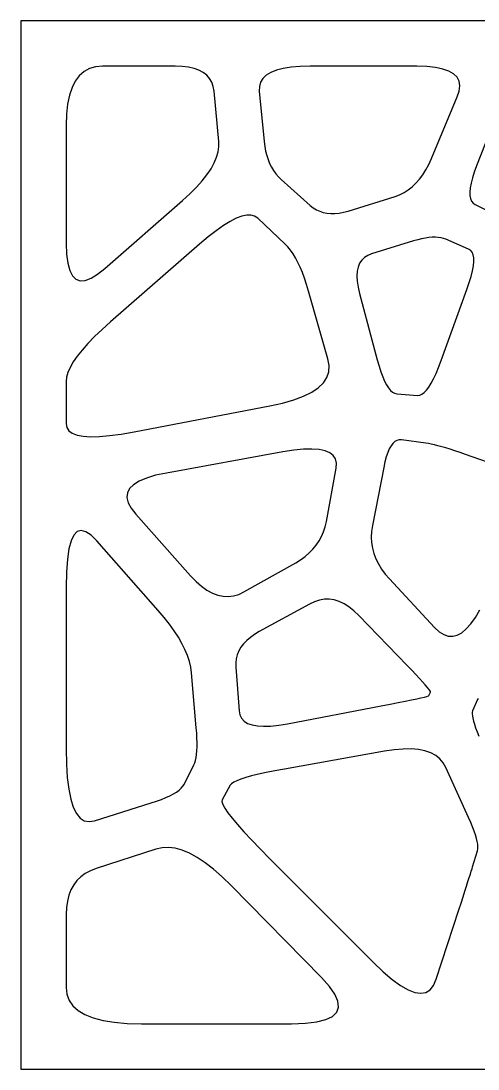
# Model space of a CAD drawing. Header units: millimetres. Extents: x -47 to 1114, y -49 to 275.
# Drawn here: x -47 to 94.4, y -49 to 275 of the extents above; entities that cross this region are included whole.
import ezdxf

# ---------------------------------------------------------------- set-up
doc = ezdxf.new("R2010")
doc.units = ezdxf.units.MM

msp = doc.modelspace()

# ---------------------------------------------------------------- linework, layer by layer
at = {"color": 7, "linetype": 'Continuous'}
for p, q in [((1114, 275), (-47, 275)), ((-47, 275), (-47, -49)), ((-27.487499, 259.357483), (-28.950001, 258.079987)), ((-25.799999, 260.269989), (-27.487499, 259.357483)), ((-23.887501, 260.817505), (-25.799999, 260.269989)), ((-21.75, 261), (-23.887501, 260.817505)), ((0.75, 261), (-21.75, 261)), ((2.895, 260.922485), (0.75, 261)), ((4.83, 260.690002), (2.895, 260.922485)), ((6.555, 260.30249), (4.83, 260.690002)), ((8.07, 259.76001), (6.555, 260.30249)), ((9.375, 259.0625), (8.07, 259.76001)), ((32.060001, 259.76001), (30.3125, 259.0625)), ((34.1525, 260.30249), (32.060001, 259.76001)), ((36.59, 260.690002), (34.1525, 260.30249)), ((39.372498, 260.922485), (36.59, 260.690002)), ((42.5, 261), (39.372498, 260.922485)), ((75.5, 261), (42.5, 261)), ((78.595001, 260.904999), (75.5, 261)), ((81.279999, 260.619995), (78.595001, 260.904999)), ((83.555, 260.144989), (81.279999, 260.619995)), ((85.419998, 259.480011), (83.555, 260.144989)), ((86.875, 258.625), (85.419998, 259.480011)), ((-30.1875, 256.4375), (-31.200001, 254.430008)), ((-28.950001, 258.079987), (-30.1875, 256.4375)), ((10.47, 258.209991), (9.375, 259.0625)), ((11.355, 257.202484), (10.47, 258.209991)), ((12.030001, 256.040009), (11.355, 257.202484)), ((12.495, 254.722488), (12.030001, 256.040009)), ((27.139999, 256.040009), (26.772499, 254.722488)), ((27.852501, 257.202484), (27.139999, 256.040009)), ((28.91, 258.209991), (27.852501, 257.202484)), ((30.3125, 259.0625), (28.91, 258.209991)), ((87.919998, 257.580017), (86.875, 258.625)), ((88.555, 256.345001), (87.919998, 257.580017)), ((88.779999, 254.919998), (88.555, 256.345001)), ((-31.200001, 254.430008), (-31.987499, 252.05751)), ((12.75, 253.25), (12.495, 254.722488)), ((14.25, 237.75), (12.75, 253.25)), ((26.772499, 254.722488), (26.75, 253.25)), ((26.75, 253.25), (28.25, 237.75)), ((88, 251.5), (88.595001, 253.304993)), ((88.595001, 253.304993), (88.779999, 254.919998)), ((-31.987499, 252.05751), (-32.549999, 249.319992)), ((80, 232.5), (88, 251.5)), ((102, 250.75), (94, 230.25)), ((-32.549999, 249.319992), (-32.887501, 246.217499)), ((-32.887501, 246.217499), (-33, 242.75)), ((-33, 242.75), (-33, 206.25)), ((14.2725, 236.172501), (14.25, 237.75)), ((28.25, 237.75), (28.4375, 236.237503)), ((13.5525, 232.852509), (14.04, 234.539993)), ((14.04, 234.539993), (14.2725, 236.172501)), ((28.4375, 236.237503), (28.699999, 234.800003)), ((28.699999, 234.800003), (29.0375, 233.4375)), ((29.0375, 233.4375), (29.449999, 232.149994)), ((11.8125, 229.3125), (12.81, 231.110001)), ((12.81, 231.110001), (13.5525, 232.852509)), ((29.449999, 232.149994), (29.9375, 230.9375)), ((29.9375, 230.9375), (30.5, 229.800003)), ((78.269997, 228.990005), (79.167496, 230.672501)), ((79.167496, 230.672501), (80, 232.5)), ((94, 230.25), (93.275002, 228.285004)), ((9.0525, 225.55249), (10.56, 227.460007)), ((10.56, 227.460007), (11.8125, 229.3125)), ((30.5, 229.800003), (31.137501, 228.737503)), ((31.137501, 228.737503), (31.849998, 227.75)), ((31.849998, 227.75), (32.637501, 226.837494)), ((32.637501, 226.837494), (33.5, 226)), ((76.279999, 226.059998), (77.307503, 227.452499)), ((77.307503, 227.452499), (78.269997, 228.990005)), ((93.275002, 228.285004), (92.699997, 226.48999)), ((5.2725, 221.57251), (7.29, 223.590012)), ((7.29, 223.590012), (9.0525, 225.55249)), ((33.5, 226), (42.5, 218)), ((72.807503, 222.752502), (74.029999, 223.709991)), ((74.029999, 223.709991), (75.1875, 224.8125)), ((75.1875, 224.8125), (76.279999, 226.059998)), ((92.275002, 224.865005), (92, 223.410004)), ((92.699997, 226.48999), (92.275002, 224.865005)), ((3, 219.5), (5.2725, 221.57251)), ((54.25, 216.25), (68.75, 220.75)), ((68.75, 220.75), (70.167496, 221.272507)), ((70.167496, 221.272507), (71.519997, 221.940002)), ((71.519997, 221.940002), (72.807503, 222.752502)), ((92, 223.410004), (91.875, 222.125)), ((91.875, 222.125), (91.900002, 221.009995)), ((91.900002, 221.009995), (92.074997, 220.065002)), ((-21, 198.5), (3, 219.5)), ((42.5, 218), (43.427502, 217.262512)), ((43.427502, 217.262512), (44.41, 216.649994)), ((92.074997, 220.065002), (92.400002, 219.290009)), ((92.400002, 219.290009), (92.875, 218.684998)), ((92.875, 218.684998), (93.5, 218.25)), ((93.5, 218.25), (100.5, 214.75)), ((19.625, 214), (17.73, 213.039993)), ((21.33, 214.639999), (19.625, 214)), ((22.845001, 214.959991), (21.33, 214.639999)), ((24.17, 214.960007), (22.845001, 214.959991)), ((25.305, 214.639999), (24.17, 214.960007)), ((26.25, 214), (25.305, 214.639999)), ((34.75, 206), (26.25, 214)), ((44.41, 216.649994), (45.447498, 216.162506)), ((45.447498, 216.162506), (46.540001, 215.799988)), ((46.540001, 215.799988), (47.6875, 215.5625)), ((47.6875, 215.5625), (48.889999, 215.450012)), ((48.889999, 215.450012), (50.147499, 215.462494)), ((50.147499, 215.462494), (51.459999, 215.600006)), ((51.459999, 215.600006), (52.827499, 215.862488)), ((52.827499, 215.862488), (54.25, 216.25)), ((15.645, 211.76001), (13.37, 210.159988)), ((17.73, 213.039993), (15.645, 211.76001)), ((10.905001, 208.23999), (8.25, 206)), ((13.37, 210.159988), (10.905001, 208.23999)), ((75.770004, 207.36499), (74.5, 207)), ((76.980003, 207.659988), (75.770004, 207.36499)), ((78.129997, 207.88501), (76.980003, 207.659988)), ((79.220001, 208.039993), (78.129997, 207.88501)), ((80.25, 208.125), (79.220001, 208.039993)), ((81.220001, 208.139999), (80.25, 208.125)), ((82.129997, 208.084991), (81.220001, 208.139999)), ((82.980003, 207.960007), (82.129997, 208.084991)), ((83.770004, 207.764999), (82.980003, 207.960007)), ((84.5, 207.5), (83.770004, 207.764999)), ((91.5, 204.5), (84.5, 207.5)), ((-33, 206.25), (-32.880001, 202.887497)), ((8.25, 206), (-19.25, 182)), ((35.587498, 205.13501), (34.75, 206)), ((36.399998, 204.139999), (35.587498, 205.13501)), ((37.1875, 203.014999), (36.399998, 204.139999)), ((74.5, 207), (61.5, 203)), ((92.125, 204.105011), (91.5, 204.5)), ((-32.880001, 202.887497), (-32.52, 200.100006)), ((37.950001, 201.759995), (37.1875, 203.014999)), ((38.6875, 200.375), (37.950001, 201.759995)), ((58.432499, 201.057495), (57.779999, 200.080002)), ((59.27, 201.87001), (58.432499, 201.057495)), ((60.2925, 202.517502), (59.27, 201.87001)), ((61.5, 203), (60.2925, 202.517502)), ((92.599998, 203.520004), (92.125, 204.105011)), ((92.925003, 202.744995), (92.599998, 203.520004)), ((93.099998, 201.779999), (92.925003, 202.744995)), ((93.125, 200.625), (93.099998, 201.779999)), ((-32.52, 200.100006), (-31.92, 197.887497)), ((-31.92, 197.887497), (-31.08, 196.25)), ((-23.280001, 196.6875), (-21, 198.5)), ((39.399998, 198.860001), (38.6875, 200.375)), ((40.087498, 197.214996), (39.399998, 198.860001)), ((57.3125, 198.9375), (57.029999, 197.630005)), ((57.779999, 200.080002), (57.3125, 198.9375)), ((92.300003, 196.020004), (92.724998, 197.744995)), ((92.724998, 197.744995), (93, 199.279999)), ((93, 199.279999), (93.125, 200.625)), ((-31.08, 196.25), (-30, 195.1875)), ((-30, 195.1875), (-28.68, 194.699997)), ((-28.68, 194.699997), (-27.120001, 194.787506)), ((-27.120001, 194.787506), (-25.32, 195.449997)), ((-25.32, 195.449997), (-23.280001, 196.6875)), ((40.75, 195.440002), (40.087498, 197.214996)), ((41.387501, 193.535004), (40.75, 195.440002)), ((57.029999, 197.630005), (56.932499, 196.157501)), ((56.932499, 196.157501), (57.02, 194.520004)), ((57.02, 194.520004), (57.2925, 192.717499)), ((91.724998, 194.105011), (92.300003, 196.020004)), ((42, 191.5), (41.387501, 193.535004)), ((48, 170.5), (42, 191.5)), ((57.2925, 192.717499), (57.75, 190.75)), ((83, 170), (91, 192)), ((91, 192), (91.724998, 194.105011)), ((57.75, 190.75), (63.25, 170.25)), ((-19.25, 182), (-21.862499, 179.654999)), ((-21.862499, 179.654999), (-24.200001, 177.419998)), ((-26.262501, 175.294998), (-28.049999, 173.279999)), ((-24.200001, 177.419998), (-26.262501, 175.294998)), ((-28.049999, 173.279999), (-29.5625, 171.375)), ((-30.799999, 169.580002), (-31.762501, 167.895004)), ((-29.5625, 171.375), (-30.799999, 169.580002)), ((48.360001, 168.464996), (48, 170.5)), ((63.25, 170.25), (63.805, 168.300003)), ((82.207497, 167.912491), (83, 170)), ((-32.450001, 166.320007), (-32.862499, 164.854996)), ((-31.762501, 167.895004), (-32.450001, 166.320007)), ((47.639999, 164.785004), (48.239998, 166.559998)), ((48.239998, 166.559998), (48.360001, 168.464996)), ((63.805, 168.300003), (64.370003, 166.550003)), ((64.370003, 166.550003), (64.945, 165)), ((80.667503, 164.412491), (81.43, 166.050003)), ((81.43, 166.050003), (82.207497, 167.912491)), ((-32.862499, 164.854996), (-33, 163.5)), ((-33, 163.5), (-33, 150.5)), ((45, 161.625), (46.560001, 163.139999)), ((46.560001, 163.139999), (47.639999, 164.785004)), ((64.945, 165), (65.529999, 163.649994)), ((65.529999, 163.649994), (66.125, 162.5)), ((66.125, 162.5), (66.729996, 161.550003)), ((79.1875, 161.8125), (79.919998, 163)), ((79.919998, 163), (80.667503, 164.412491)), ((37.440002, 157.860001), (40.439999, 158.985001)), ((40.439999, 158.985001), (42.959999, 160.240005)), ((42.959999, 160.240005), (45, 161.625)), ((66.729996, 161.550003), (67.345001, 160.800003)), ((67.345001, 160.800003), (67.970001, 160.25)), ((67.970001, 160.25), (68.605003, 159.899994)), ((68.605003, 159.899994), (69.25, 159.75)), ((69.25, 159.75), (75.75, 159.25)), ((75.75, 159.25), (76.407501, 159.3125)), ((76.407501, 159.3125), (77.080002, 159.599991)), ((77.080002, 159.599991), (77.767502, 160.112503)), ((77.767502, 160.112503), (78.470001, 160.849991)), ((78.470001, 160.849991), (79.1875, 161.8125)), ((-12, 148), (30, 156)), ((30, 156), (33.959999, 156.86499)), ((33.959999, 156.86499), (37.440002, 157.860001)), ((-33, 150.5), (-32.790001, 149.305008)), ((-32.790001, 149.305008), (-32.16, 148.319992)), ((-32.16, 148.319992), (-31.110001, 147.544998)), ((-31.110001, 147.544998), (-29.639999, 146.979996)), ((-29.639999, 146.979996), (-27.75, 146.625)), ((-27.75, 146.625), (-25.439999, 146.479996)), ((-25.439999, 146.479996), (-22.709999, 146.544998)), ((-22.709999, 146.544998), (-19.559998, 146.819992)), ((-19.559998, 146.819992), (-15.990002, 147.305008)), ((-15.990002, 147.305008), (-12, 148)), ((40.419998, 142.589996), (37.405003, 142.285004)), ((43.045002, 142.665009), (40.419998, 142.589996)), ((45.279999, 142.509995), (43.045002, 142.665009)), ((66.970001, 142.680008), (66.480003, 141.544998)), ((67.5, 143.625), (66.970001, 142.680008)), ((68.07, 144.37999), (67.5, 143.625)), ((68.68, 144.944992), (68.07, 144.37999)), ((69.330002, 145.320007), (68.68, 144.944992)), ((70.019997, 145.505005), (69.330002, 145.320007)), ((70.75, 145.5), (70.019997, 145.505005)), ((78.25, 144.5), (70.75, 145.5)), ((79.047501, 144.375), (78.25, 144.5)), ((79.940002, 144.199997), (79.047501, 144.375)), ((80.927498, 143.975006), (79.940002, 144.199997)), ((82.010002, 143.699997), (80.927498, 143.975006)), ((83.1875, 143.375), (82.010002, 143.699997)), ((84.459999, 143), (83.1875, 143.375)), ((85.827499, 142.574997), (84.459999, 143)), ((87.290001, 142.100006), (85.827499, 142.574997)), ((34, 141.75), (-2, 135.25)), ((37.405003, 142.285004), (34, 141.75)), ((47.125, 142.125), (45.279999, 142.509995)), ((48.579998, 141.509995), (47.125, 142.125)), ((49.645, 140.665009), (48.579998, 141.509995)), ((50.32, 139.589996), (49.645, 140.665009)), ((50.605003, 138.285004), (50.32, 139.589996)), ((66.029999, 140.220001), (65.620003, 138.704987)), ((66.480003, 141.544998), (66.029999, 140.220001)), ((88.847504, 141.574997), (87.290001, 142.100006)), ((90.5, 141), (88.847504, 141.574997)), ((107.5, 135), (90.5, 141)), ((47.5, 120.25), (50.5, 136.75)), ((50.5, 136.75), (50.605003, 138.285004)), ((65.25, 137), (61.75, 119)), ((65.620003, 138.704987), (65.25, 137)), ((-8.14, 133.700012), (-10.415001, 132.737488)), ((-5.335, 134.537506), (-8.14, 133.700012)), ((-2, 135.25), (-5.335, 134.537506)), ((-13.375, 130.4375), (-14.059999, 129.100006)), ((-12.160001, 131.649994), (-13.375, 130.4375)), ((-10.415001, 132.737488), (-12.160001, 131.649994)), ((-14.059999, 129.100006), (-14.215, 127.637497)), ((-14.215, 127.637497), (-13.84, 126.050003)), ((-13.84, 126.050003), (-12.935, 124.337494)), ((-12.935, 124.337494), (-11.5, 122.5)), ((-11.5, 122.5), (5.5, 103.5)), ((47.134998, 118.637505), (47.5, 120.25)), ((-29.58, 117.130005), (-30.625, 116.0625)), ((-28.345001, 117.482498), (-29.58, 117.130005)), ((-26.92, 117.120003), (-28.345001, 117.482498)), ((-25.305, 116.042496), (-26.92, 117.120003)), ((46.014999, 115.637505), (46.639999, 117.099998)), ((46.639999, 117.099998), (47.134998, 118.637505)), ((61.487499, 117.214996), (61.400002, 115.459999)), ((61.75, 119), (61.487499, 117.214996)), ((-31.48, 114.279999), (-32.145, 111.782501)), ((-30.625, 116.0625), (-31.48, 114.279999)), ((-23.5, 114.25), (-25.305, 116.042496)), ((-4.5, 92.75), (-23.5, 114.25)), ((44.375, 112.9375), (45.260002, 114.25)), ((45.260002, 114.25), (46.014999, 115.637505)), ((61.400002, 115.459999), (61.487499, 113.735001)), ((61.487499, 113.735001), (61.75, 112.040001)), ((-32.145, 111.782501), (-32.619999, 108.57)), ((40.939999, 109.450005), (42.215, 110.537498)), ((42.215, 110.537498), (43.360001, 111.700005)), ((43.360001, 111.700005), (44.375, 112.9375)), ((61.75, 112.040001), (62.1875, 110.375)), ((62.1875, 110.375), (62.799999, 108.739998)), ((-32.619999, 108.57), (-32.904999, 104.642502)), ((22, 98.5), (38, 107.5)), ((38, 107.5), (39.535, 108.4375)), ((39.535, 108.4375), (40.939999, 109.450005)), ((62.799999, 108.739998), (63.587502, 107.135002)), ((63.587502, 107.135002), (64.549995, 105.559998)), ((-32.904999, 104.642502), (-33, 100)), ((64.549995, 105.559998), (65.6875, 104.014999)), ((65.6875, 104.014999), (67, 102.5)), ((5.5, 103.5), (7.195, 101.740005)), ((7.195, 101.740005), (8.88, 100.260002)), ((67, 102.5), (81, 87.5)), ((-33, 100), (-33, 50)), ((8.88, 100.260002), (10.555, 99.059998)), ((10.555, 99.059998), (12.22, 98.139999)), ((12.22, 98.139999), (13.875, 97.5)), ((13.875, 97.5), (15.52, 97.139999)), ((17.155001, 97.059998), (18.779999, 97.260002)), ((18.779999, 97.260002), (20.395, 97.740005)), ((20.395, 97.740005), (22, 98.5)), ((15.52, 97.139999), (17.155001, 97.059998)), ((42.25, 94.75), (26.75, 86.25)), ((43.797501, 95.480003), (42.25, 94.75)), ((45.34, 95.970001), (43.797501, 95.480003)), ((46.877502, 96.220001), (45.34, 95.970001)), ((48.41, 96.229996), (46.877502, 96.220001)), ((49.9375, 96), (48.41, 96.229996)), ((51.459999, 95.529999), (49.9375, 96)), ((52.977501, 94.82), (51.459999, 95.529999)), ((54.490002, 93.870003), (52.977501, 94.82)), ((-2.6875, 90.622505), (-4.5, 92.75)), ((55.997501, 92.68), (54.490002, 93.870003)), ((57.5, 91.25), (55.997501, 92.68)), ((72.5, 75.75), (57.5, 91.25)), ((93.600006, 90.604996), (95, 93)), ((-1.05, 88.540001), (-2.6875, 90.622505)), ((0.4125, 86.502502), (-1.05, 88.540001)), ((81, 87.5), (82.399994, 86.205002)), ((90.800003, 87.044998), (92.199997, 88.620003)), ((92.199997, 88.620003), (93.600006, 90.604996)), ((1.7, 84.509995), (0.4125, 86.502502)), ((2.8125, 82.5625), (1.7, 84.509995)), ((23.980001, 84.450005), (22.842499, 83.474998)), ((25.282501, 85.375), (23.980001, 84.450005)), ((26.75, 86.25), (25.282501, 85.375)), ((82.399994, 86.205002), (83.800003, 85.32)), ((83.800003, 85.32), (85.199997, 84.845001)), ((85.199997, 84.845001), (86.600006, 84.779999)), ((86.600006, 84.779999), (88, 85.125)), ((88, 85.125), (89.399994, 85.880005)), ((89.399994, 85.880005), (90.800003, 87.044998)), ((3.75, 80.660004), (2.8125, 82.5625)), ((21.0625, 81.375), (20.42, 80.25)), ((21.870001, 82.450005), (21.0625, 81.375)), ((22.842499, 83.474998), (21.870001, 82.450005)), ((4.5125, 78.802505), (3.75, 80.660004)), ((5.1, 76.989998), (4.5125, 78.802505)), ((19.629999, 77.849998), (19.4825, 76.575005)), ((19.942501, 79.075005), (19.629999, 77.849998)), ((20.42, 80.25), (19.942501, 79.075005)), ((5.5125, 75.222496), (5.1, 76.989998)), ((5.75, 73.5), (5.5125, 75.222496)), ((19.4825, 76.575005), (19.5, 75.25)), ((19.5, 75.25), (20.5, 61.75)), ((73.922501, 74.272499), (72.5, 75.75)), ((7.25, 56.5), (5.75, 73.5)), ((75.190002, 72.939995), (73.922501, 74.272499)), ((76.302498, 71.752502), (75.190002, 72.939995)), ((77.260002, 70.709999), (76.302498, 71.752502)), ((78.0625, 69.8125), (77.260002, 70.709999)), ((78.709999, 69.059998), (78.0625, 69.8125)), ((79.202499, 68.452499), (78.709999, 69.059998)), ((79.540001, 67.989998), (79.202499, 68.452499)), ((71.917496, 64.697495), (73.82, 65.089996)), ((73.82, 65.089996), (75.4375, 65.4375)), ((75.4375, 65.4375), (76.769997, 65.740005)), ((76.769997, 65.740005), (77.817505, 65.997498)), ((77.817505, 65.997498), (78.579994, 66.209999)), ((78.579994, 66.209999), (79.057495, 66.377495)), ((79.057495, 66.377495), (79.25, 66.5)), ((79.25, 66.5), (79.75, 67.5)), ((79.722504, 67.672501), (79.540001, 67.989998)), ((79.75, 67.5), (79.722504, 67.672501)), ((94.25, 65.25), (92.75, 61.75)), ((94.494995, 65.57), (94.25, 65.25)), ((20.5, 61.75), (20.74, 60.495003)), ((35.5, 57.75), (64.5, 63.25)), ((64.5, 63.25), (67.2575, 63.7775)), ((67.2575, 63.7775), (69.730003, 64.260002)), ((69.730003, 64.260002), (71.917496, 64.697495)), ((92.75, 61.75), (92.639999, 61.342499)), ((20.74, 60.495003), (21.26, 59.43)), ((21.26, 59.43), (22.059999, 58.555)), ((22.059999, 58.555), (23.139999, 57.869999)), ((92.639999, 61.342499), (92.610001, 60.82)), ((92.610001, 60.82), (92.660004, 60.182499)), ((92.660004, 60.182499), (92.790001, 59.43)), ((92.790001, 59.43), (93, 58.5625)), ((93, 58.5625), (93.290001, 57.580002)), ((7.3775, 54.855003), (7.25, 56.5)), ((23.139999, 57.869999), (24.5, 57.375)), ((24.5, 57.375), (26.139999, 57.07)), ((26.139999, 57.07), (28.059999, 56.955002)), ((28.059999, 56.955002), (30.259998, 57.029999)), ((30.259998, 57.029999), (32.739998, 57.294998)), ((32.739998, 57.294998), (35.5, 57.75)), ((93.290001, 57.580002), (93.660004, 56.482502)), ((93.660004, 56.482502), (94.110001, 55.27)), ((94.110001, 55.27), (94.639999, 53.942501)), ((7.46, 53.32), (7.3775, 54.855003)), ((7.4975, 51.895), (7.46, 53.32)), ((7.49, 50.579998), (7.4975, 51.895)), ((-33, 50), (-32.912498, 45.2775)), ((7.34, 48.280003), (7.4375, 49.375)), ((7.4375, 49.375), (7.49, 50.579998)), ((65.5, 49.25), (34.5, 43.75)), ((68.480003, 49.695), (65.5, 49.25)), ((71.220001, 49.93), (68.480003, 49.695)), ((73.720001, 49.955002), (71.220001, 49.93)), ((75.979996, 49.77), (73.720001, 49.955002)), ((78, 49.375), (75.979996, 49.77)), ((79.779999, 48.77), (78, 49.375)), ((81.32, 47.955002), (79.779999, 48.77)), ((6.5, 45), (6.7775, 45.654999)), ((6.7775, 45.654999), (7.01, 46.419998)), ((7.01, 46.419998), (7.1975, 47.295002)), ((7.1975, 47.295002), (7.34, 48.280003)), ((82.620003, 46.93), (81.32, 47.955002)), ((83.68, 45.695), (82.620003, 46.93)), ((84.5, 44.25), (83.68, 45.695)), ((-32.912498, 45.2775), (-32.650002, 41.110001)), ((3.5, 39), (6.5, 45)), ((26.4825, 42.145), (24.379999, 41.630001)), ((28.869999, 42.670002), (26.4825, 42.145)), ((31.542501, 43.204998), (28.869999, 42.670002)), ((34.5, 43.75), (31.542501, 43.204998)), ((91.5, 28.75), (84.5, 44.25)), ((-32.650002, 41.110001), (-32.212502, 37.497501)), ((3.1275, 38.4025), (3.5, 39)), ((18.1425, 39.204998), (17.75, 38.75)), ((18.82, 39.670002), (18.1425, 39.204998)), ((19.782501, 40.145), (18.82, 39.670002)), ((21.030001, 40.630001), (19.782501, 40.145)), ((22.5625, 41.125), (21.030001, 40.630001)), ((24.379999, 41.630001), (22.5625, 41.125)), ((-32.212502, 37.497501), (-31.6, 34.439999)), ((-0.91, 35.489998), (0.1875, 36.0625)), ((0.1875, 36.0625), (1.14, 36.639999)), ((1.14, 36.639999), (1.9475, 37.2225)), ((1.9475, 37.2225), (2.61, 37.810001)), ((2.61, 37.810001), (3.1275, 38.4025)), ((17.75, 38.75), (15.25, 34.25)), ((-31.6, 34.439999), (-30.8125, 31.9375)), ((-24.25, 27.75), (-6.75, 33.25)), ((-6.75, 33.25), (-5.0725, 33.802502)), ((-5.0725, 33.802502), (-3.54, 34.360001)), ((-3.54, 34.360001), (-2.1525, 34.922501)), ((-2.1525, 34.922501), (-0.91, 35.489998)), ((15.25, 34.25), (15.1725, 33.662502)), ((15.1725, 33.662502), (15.440001, 32.799999)), ((15.440001, 32.799999), (16.0525, 31.6625)), ((-30.8125, 31.9375), (-29.85, 29.99)), ((-29.85, 29.99), (-28.7125, 28.5975)), ((16.0525, 31.6625), (17.01, 30.25)), ((17.01, 30.25), (18.3125, 28.5625)), ((-28.7125, 28.5975), (-27.4, 27.76)), ((-27.4, 27.76), (-25.9125, 27.477501)), ((-25.9125, 27.477501), (-24.25, 27.75)), ((18.3125, 28.5625), (19.960001, 26.6)), ((19.960001, 26.6), (21.952499, 24.362499)), ((92.157501, 27.252501), (91.5, 28.75)), ((92.729996, 25.860001), (92.157501, 27.252501)), ((21.952499, 24.362499), (24.290001, 21.85)), ((93.217499, 24.572498), (92.729996, 25.860001)), ((93.620003, 23.389999), (93.217499, 24.572498)), ((93.9375, 22.3125), (93.620003, 23.389999)), ((-1.360001, 19.51), (-3.3525, 19.4275)), ((0.7275, 19.247499), (-1.360001, 19.51)), ((24.290001, 21.85), (26.9725, 19.0625)), ((94.169998, 21.34), (93.9375, 22.3125)), ((94.317497, 20.4725), (94.169998, 21.34)), ((94.380005, 19.709999), (94.317497, 20.4725)), ((94.357498, 19.0525), (94.380005, 19.709999)), ((-5.25, 19), (-23.75, 13)), ((-3.3525, 19.4275), (-5.25, 19)), ((2.909999, 18.639999), (0.7275, 19.247499)), ((5.1875, 17.6875), (2.909999, 18.639999)), ((7.56, 16.389999), (5.1875, 17.6875)), ((10.027499, 14.747499), (7.56, 16.389999)), ((26.9725, 19.0625), (30, 16)), ((92.75, 13.5), (94.25, 18.5)), ((94.25, 18.5), (94.357498, 19.0525)), ((-23.75, 13), (-25.5075, 12.3175)), ((12.59, 12.76), (10.027499, 14.747499)), ((30, 16), (62, -16)), ((92.572502, 12.9175), (92.75, 13.5)), ((-28.467501, 10.4575), (-29.67, 9.28)), ((-27.08, 11.469999), (-28.467501, 10.4575)), ((-25.5075, 12.3175), (-27.08, 11.469999)), ((15.2475, 10.4275), (12.59, 12.76)), ((18, 7.75), (15.2475, 10.4275)), ((91.3125, 8.9375), (91.709999, 10.18)), ((91.709999, 10.18), (92.052498, 11.2575)), ((92.052498, 11.2575), (92.339996, 12.17)), ((92.339996, 12.17), (92.572502, 12.9175)), ((-30.6875, 7.9375), (-31.52, 6.429999)), ((-29.67, 9.28), (-30.6875, 7.9375)), ((46, -20.75), (18, 7.75)), ((90.352501, 5.9575), (90.860001, 7.53)), ((90.860001, 7.53), (91.3125, 8.9375)), ((-32.1675, 4.7575), (-32.630001, 2.92)), ((-31.52, 6.429999), (-32.1675, 4.7575)), ((89.172501, 2.3175), (89.790001, 4.22)), ((89.790001, 4.22), (90.352501, 5.9575)), ((-32.907501, 0.9175), (-33, -1.25)), ((-32.630001, 2.92), (-32.907501, 0.9175)), ((81.5, -21.25), (88.5, 0.25)), ((88.5, 0.25), (89.172501, 2.3175)), ((-33, -1.25), (-33, -23.75)), ((62, -16), (65.074997, -18.932501)), ((65.074997, -18.932501), (67.899994, -21.33)), ((48.427502, -23.4575), (46, -20.75)), ((67.899994, -21.33), (70.475006, -23.192499)), ((80.675003, -23.1325), (81.5, -21.25)), ((-33, -23.75), (-32.767502, -25.887501)), ((-32.767502, -25.887501), (-32.07, -27.799999)), ((50.110001, -25.879997), (48.427502, -23.4575)), ((51.047501, -28.017502), (50.110001, -25.879997)), ((70.475006, -23.192499), (72.800003, -24.52)), ((72.800003, -24.52), (74.875, -25.3125)), ((74.875, -25.3125), (76.699997, -25.57)), ((76.699997, -25.57), (78.274994, -25.2925)), ((78.274994, -25.2925), (79.600006, -24.48)), ((79.600006, -24.48), (80.675003, -23.1325)), ((-32.07, -27.799999), (-30.907499, -29.487499)), ((51.239998, -29.870001), (51.047501, -28.017502)), ((-30.907499, -29.487499), (-29.280001, -30.950001)), ((-29.280001, -30.950001), (-27.1875, -32.1875)), ((-27.1875, -32.1875), (-24.629999, -33.200001)), ((49.389999, -32.720001), (50.6875, -31.4375)), ((50.6875, -31.4375), (51.239998, -29.870001)), ((-24.629999, -33.200001), (-21.6075, -33.987499)), ((-21.6075, -33.987499), (-18.119999, -34.549999)), ((-18.119999, -34.549999), (-14.167501, -34.887501)), ((-14.167501, -34.887501), (-9.75, -35)), ((-9.75, -35), (36.75, -35)), ((36.75, -35), (41.0275, -34.857498)), ((41.0275, -34.857498), (44.560001, -34.43)), ((44.560001, -34.43), (47.3475, -33.717499)), ((47.3475, -33.717499), (49.389999, -32.720001)), ((-47, -49), (1114, -49))]:
    msp.add_line(p, q, dxfattribs=at)

doc.saveas('drawing.dxf')
